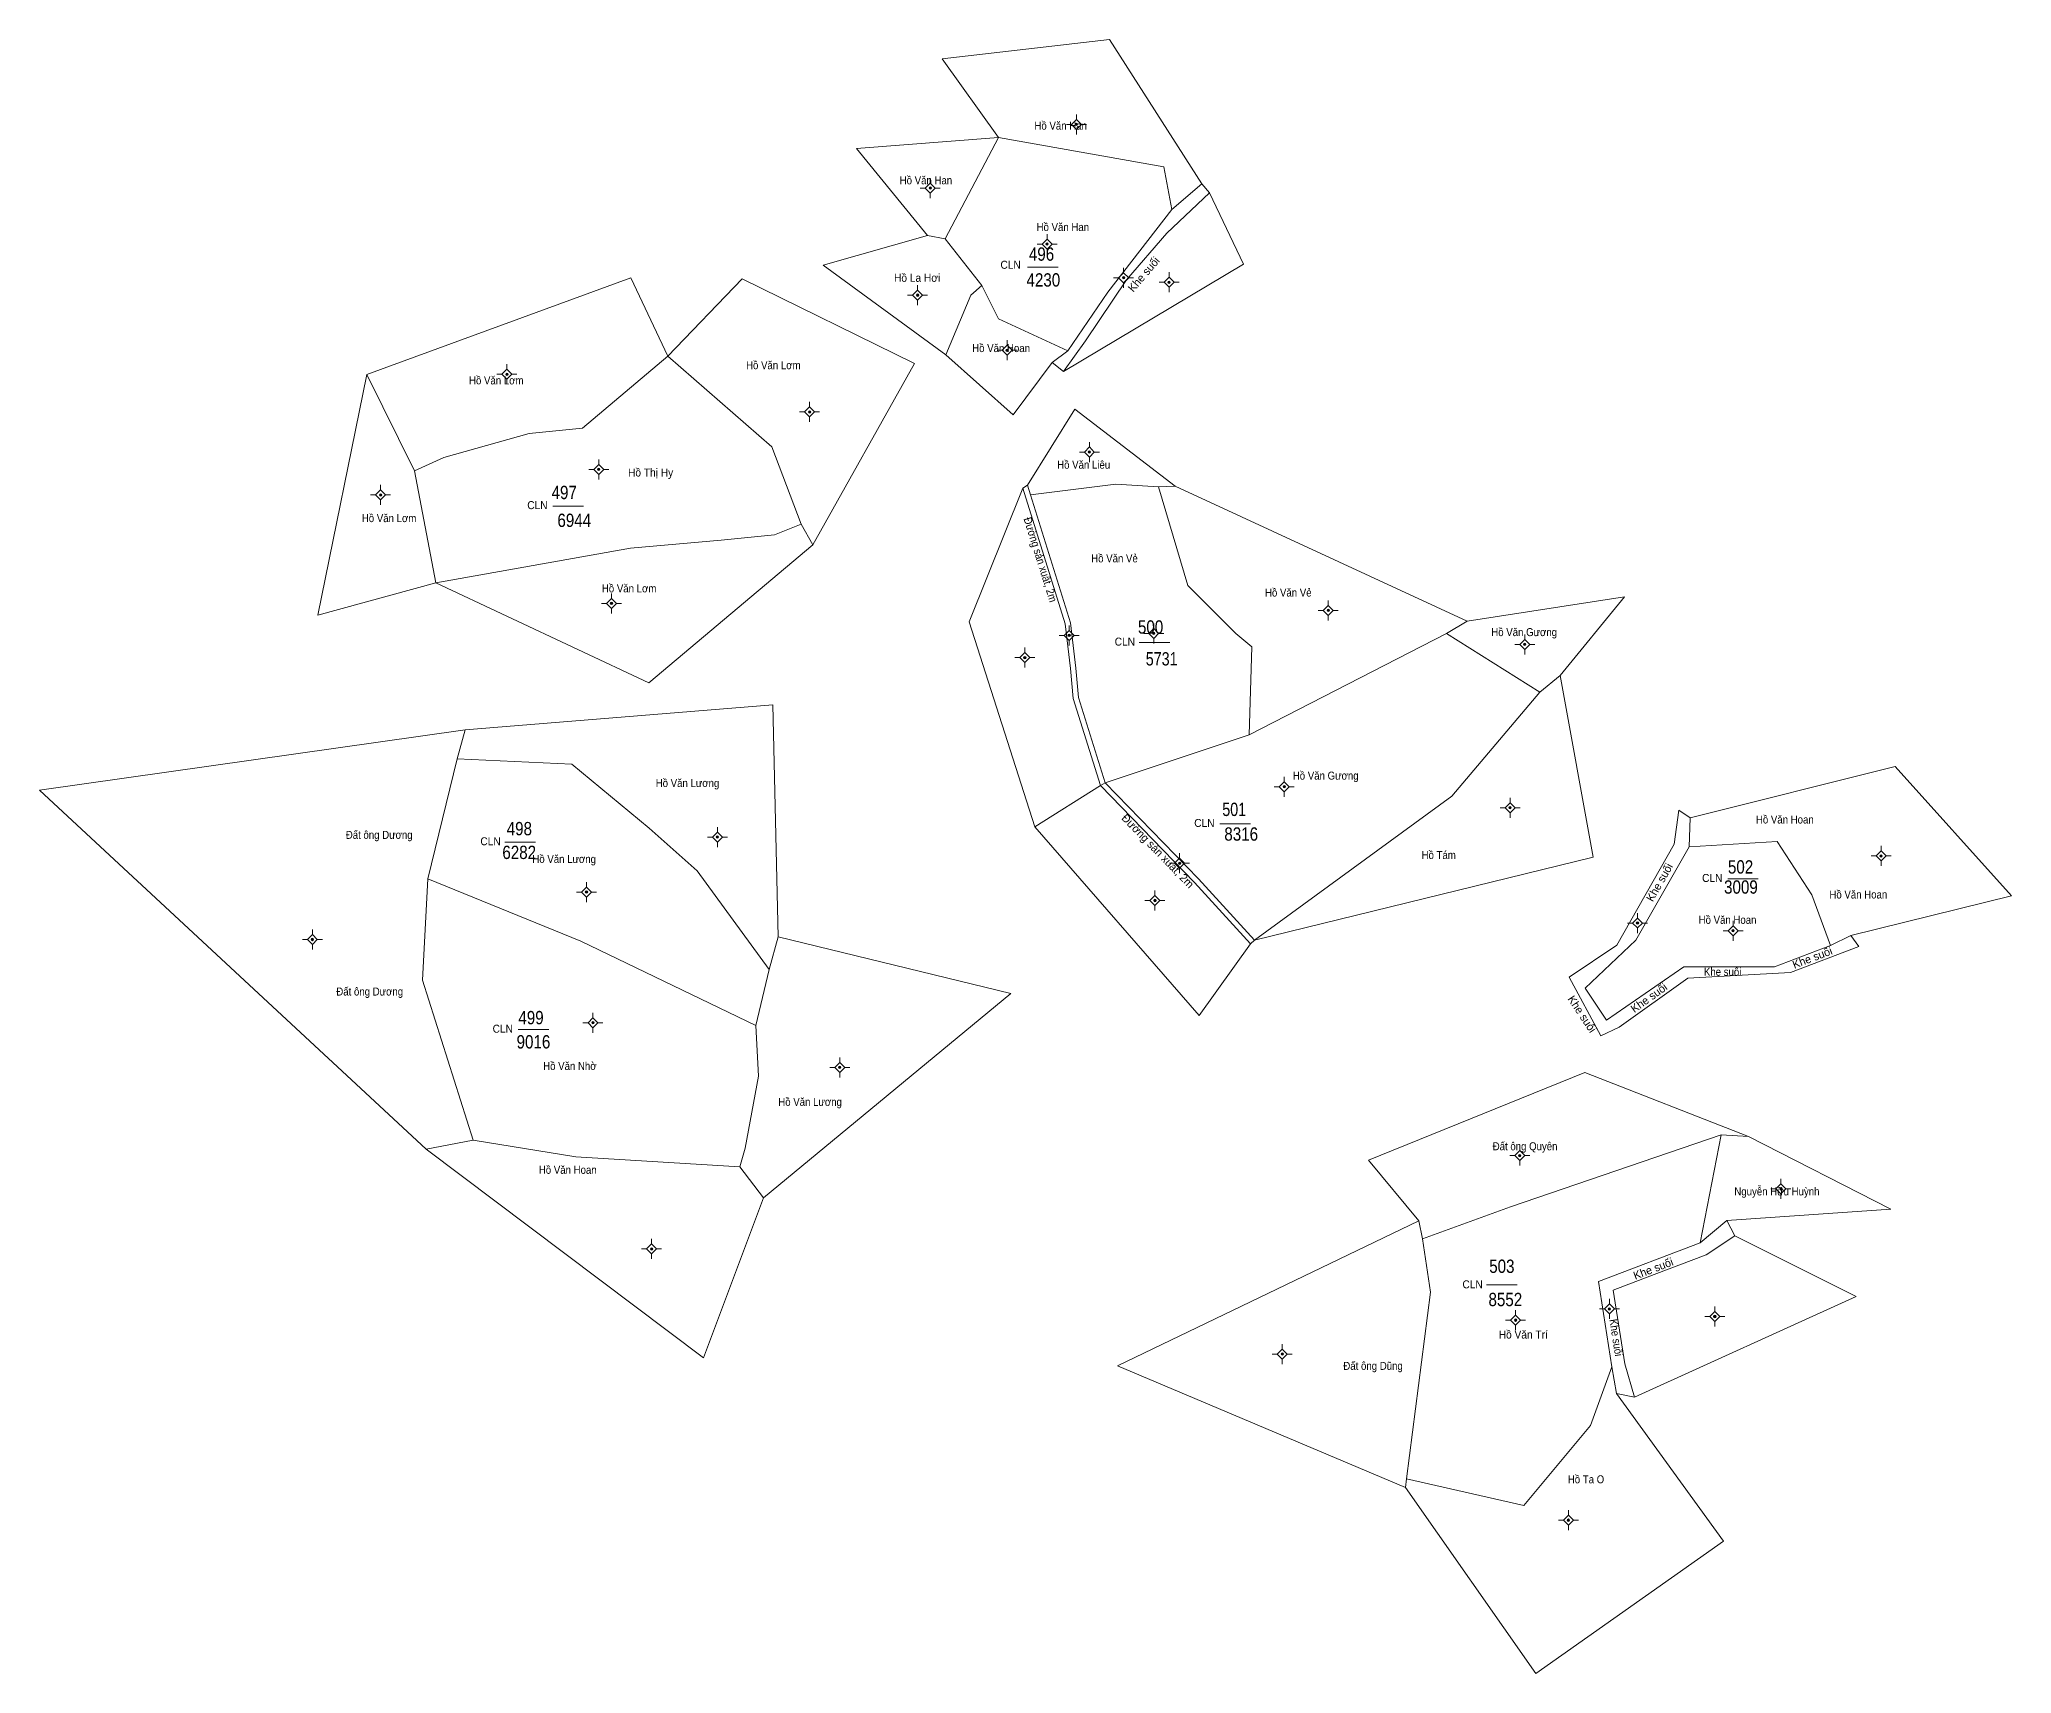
# Model space of a CAD drawing. Header units: metres. Extents: x 532111 to 533496, y 1849585 to 1850411.
# Drawn here: x 532111 to 532851, y 1849798 to 1850411 of the extents above; entities that cross this region are included whole.
import ezdxf
from ezdxf.enums import TextEntityAlignment as Align

# ---------------------------------------------------------------- set-up
doc = ezdxf.new("R2010")
doc.units = ezdxf.units.M
doc.header["$LTSCALE"] = 1.2
for name, color, linetype, lineweight in [('11', 7, 'Continuous', 13), ('6', 7, 'Continuous', 13), ('7', 7, 'Continuous', 13)]:
    doc.layers.add(name, color=color, linetype=linetype, lineweight=lineweight)
for name, color, linetype in [('2', 7, 'Continuous'), ('3', 7, 'Continuous'), ('4', 7, 'Continuous'), ('5', 7, 'Continuous'), ('63', 7, 'Continuous')]:
    doc.layers.add(name, color=color, linetype=linetype)

msp = doc.modelspace()

# ---------------------------------------------------------------- hatches: boundary and pattern name
at = {"layer": '11'}
for points in [[(532500.719, 1850378.86, 1), (532499.819, 1850378.86, 1)], [(532445.889, 1850355, 1), (532444.989, 1850355, 1)], [(532489.699, 1850334, 1), (532488.799, 1850334, 1)], [(532518.429, 1850321.36, 1), (532517.529, 1850321.36, 1)], [(532535.469, 1850319.67, 1), (532534.569, 1850319.67, 1)], [(532441.149, 1850314.83, 1), (532440.249, 1850314.83, 1)], [(532474.739, 1850294.17, 1), (532473.839, 1850294.17, 1)], [(532287.159, 1850285.16, 1), (532286.259, 1850285.16, 1)], [(532400.649, 1850271.06, 1), (532399.749, 1850271.06, 1)], [(532505.559, 1850256.02, 1), (532504.659, 1850256.02, 1)], [(532321.609, 1850249.5, 1), (532320.709, 1850249.5, 1)], [(532239.809, 1850239.95, 1), (532238.909, 1850239.95, 1)], [(532326.389, 1850199.24, 1), (532325.489, 1850199.24, 1)], [(532595.169, 1850196.62, 1), (532594.269, 1850196.62, 1)], [(532497.989, 1850187.26, 1), (532497.089, 1850187.26, 1)], [(532529.679, 1850188, 1), (532528.779, 1850188, 1)], [(532481.379, 1850178.94, 1), (532480.479, 1850178.94, 1)], [(532668.809, 1850183.87, 1), (532667.909, 1850183.87, 1)], [(532578.649, 1850130.5, 1), (532577.749, 1850130.5, 1)], [(532663.319, 1850122.63, 1), (532662.419, 1850122.63, 1)], [(532366.109, 1850111.63, 1), (532365.209, 1850111.63, 1)], [(532802.459, 1850104.57, 1), (532801.559, 1850104.57, 1)], [(532539.389, 1850101.82, 1), (532538.489, 1850101.82, 1)], [(532316.999, 1850091, 1), (532316.099, 1850091, 1)], [(532530.169, 1850087.85, 1), (532529.269, 1850087.85, 1)], [(532711.099, 1850079.41, 1), (532710.199, 1850079.41, 1)], [(532746.929, 1850076.5, 1), (532746.029, 1850076.5, 1)], [(532214.199, 1850073.24, 1), (532213.299, 1850073.24, 1)], [(532319.439, 1850042, 1), (532318.539, 1850042, 1)], [(532411.959, 1850025.27, 1), (532411.059, 1850025.27, 1)], [(532666.959, 1849992.18, 1), (532666.059, 1849992.18, 1)], [(532764.869, 1849979.74, 1), (532763.969, 1849979.74, 1)], [(532341.419, 1849957.2, 1), (532340.519, 1849957.2, 1)], [(532700.589, 1849934.7, 1), (532699.689, 1849934.7, 1)], [(532665.399, 1849930.5, 1), (532664.499, 1849930.5, 1)], [(532740.099, 1849931.86, 1), (532739.199, 1849931.86, 1)], [(532577.899, 1849917.77, 1), (532576.999, 1849917.77, 1)], [(532685.189, 1849855.49, 1), (532684.289, 1849855.49, 1)]]:
    msp.add_hatch(color=256, dxfattribs=at).paths.add_polyline_path(points)

# ---------------------------------------------------------------- linework, layer by layer
for p, q in [((532498.4, 1850378.86), (532496.52, 1850378.86)), ((532500.27, 1850382.61), (532500.27, 1850380.74)), ((532500.27, 1850376.98), (532500.27, 1850375.11)), ((532504.02, 1850378.86), (532502.14, 1850378.86)), ((532443.56, 1850355), (532441.69, 1850355)), ((532445.44, 1850358.75), (532445.44, 1850356.88)), ((532449.19, 1850355), (532447.31, 1850355)), ((532445.44, 1850353.12), (532445.44, 1850351.25)), ((532487.38, 1850334), (532485.5, 1850334)), ((532489.25, 1850337.75), (532489.25, 1850335.88)), ((532493, 1850334), (532491.12, 1850334)), ((532489.25, 1850332.12), (532489.25, 1850330.25)), ((532440.7, 1850318.58), (532440.7, 1850316.7)), ((532516.1, 1850321.36), (532514.23, 1850321.36)), ((532517.98, 1850325.11), (532517.98, 1850323.24)), ((532517.98, 1850319.48), (532517.98, 1850317.61)), ((532521.73, 1850321.36), (532519.86, 1850321.36)), ((532533.14, 1850319.67), (532531.27, 1850319.67)), ((532535.02, 1850323.42), (532535.02, 1850321.54)), ((532535.02, 1850317.8), (532535.02, 1850315.92)), ((532538.77, 1850319.67), (532536.9, 1850319.67)), ((532438.82, 1850314.83), (532436.95, 1850314.83)), ((532440.7, 1850312.96), (532440.7, 1850311.08)), ((532444.45, 1850314.83), (532442.57, 1850314.83)), ((532474.29, 1850297.92), (532474.29, 1850296.04)), ((532286.71, 1850288.91), (532286.71, 1850287.04)), ((532472.42, 1850294.17), (532470.54, 1850294.17)), ((532474.29, 1850292.3), (532474.29, 1850290.42)), ((532478.04, 1850294.17), (532476.16, 1850294.17)), ((532284.84, 1850285.16), (532282.96, 1850285.16)), ((532286.71, 1850283.28), (532286.71, 1850281.41)), ((532290.46, 1850285.16), (532288.58, 1850285.16)), ((532400.2, 1850274.81), (532400.2, 1850272.94)), ((532398.32, 1850271.06), (532396.45, 1850271.06)), ((532400.2, 1850269.18), (532400.2, 1850267.31)), ((532403.95, 1850271.06), (532402.07, 1850271.06)), ((532505.11, 1850259.77), (532505.11, 1850257.9)), ((532321.16, 1850253.25), (532321.16, 1850251.38)), ((532503.24, 1850256.02), (532501.36, 1850256.02)), ((532505.11, 1850254.14), (532505.11, 1850252.27)), ((532508.86, 1850256.02), (532506.98, 1850256.02)), ((532319.28, 1850249.5), (532317.41, 1850249.5)), ((532321.16, 1850247.62), (532321.16, 1850245.75)), ((532324.91, 1850249.5), (532323.04, 1850249.5)), ((532237.48, 1850239.95), (532235.61, 1850239.95)), ((532239.36, 1850243.7), (532239.36, 1850241.82)), ((532239.36, 1850238.08), (532239.36, 1850236.2)), ((532243.11, 1850239.95), (532241.24, 1850239.95)), ((532325.94, 1850202.99), (532325.94, 1850201.12)), ((532594.72, 1850200.37), (532594.72, 1850198.5)), ((532324.06, 1850199.24), (532322.19, 1850199.24)), ((532325.94, 1850197.36), (532325.94, 1850195.49)), ((532329.69, 1850199.24), (532327.81, 1850199.24)), ((532592.84, 1850196.62), (532590.97, 1850196.62)), ((532594.72, 1850194.74), (532594.72, 1850192.87)), ((532598.47, 1850196.62), (532596.6, 1850196.62)), ((532495.66, 1850187.26), (532493.79, 1850187.26)), ((532497.54, 1850191.01), (532497.54, 1850189.14)), ((532497.54, 1850185.38), (532497.54, 1850183.51)), ((532501.29, 1850187.26), (532499.42, 1850187.26)), ((532527.36, 1850188), (532525.48, 1850188)), ((532529.23, 1850191.75), (532529.23, 1850189.88)), ((532529.23, 1850186.12), (532529.23, 1850184.25)), ((532532.98, 1850188), (532531.1, 1850188)), ((532668.36, 1850187.62), (532668.36, 1850185.74)), ((532479.06, 1850178.94), (532477.18, 1850178.94)), ((532480.93, 1850182.69), (532480.93, 1850180.82)), ((532484.68, 1850178.94), (532482.81, 1850178.94)), ((532666.48, 1850183.87), (532664.61, 1850183.87)), ((532668.36, 1850182), (532668.36, 1850180.12)), ((532672.11, 1850183.87), (532670.24, 1850183.87)), ((532480.93, 1850177.06), (532480.93, 1850175.19)), ((532578.2, 1850134.25), (532578.2, 1850132.38)), ((532576.32, 1850130.5), (532574.45, 1850130.5)), ((532578.2, 1850128.62), (532578.2, 1850126.75)), ((532581.95, 1850130.5), (532580.07, 1850130.5)), ((532662.87, 1850126.38), (532662.87, 1850124.5)), ((532661, 1850122.63), (532659.12, 1850122.63)), ((532662.87, 1850120.76), (532662.87, 1850118.88)), ((532666.62, 1850122.63), (532664.74, 1850122.63)), ((532363.78, 1850111.63), (532361.91, 1850111.63)), ((532365.66, 1850115.38), (532365.66, 1850113.5)), ((532369.41, 1850111.63), (532367.54, 1850111.63)), ((532365.66, 1850109.76), (532365.66, 1850107.88)), ((532538.94, 1850105.57), (532538.94, 1850103.7)), ((532800.14, 1850104.57), (532798.26, 1850104.57)), ((532802.01, 1850108.32), (532802.01, 1850106.44)), ((532805.76, 1850104.57), (532803.88, 1850104.57)), ((532537.06, 1850101.82), (532535.19, 1850101.82)), ((532538.94, 1850099.94), (532538.94, 1850098.07)), ((532542.69, 1850101.82), (532540.81, 1850101.82)), ((532802.01, 1850102.7), (532802.01, 1850100.82)), ((532314.68, 1850091), (532312.8, 1850091)), ((532316.55, 1850094.75), (532316.55, 1850092.88)), ((532316.55, 1850089.12), (532316.55, 1850087.25)), ((532320.3, 1850091), (532318.43, 1850091)), ((532529.72, 1850091.6), (532529.72, 1850089.72)), ((532527.84, 1850087.85), (532525.97, 1850087.85)), ((532529.72, 1850085.98), (532529.72, 1850084.1)), ((532533.47, 1850087.85), (532531.6, 1850087.85)), ((532710.65, 1850083.16), (532710.65, 1850081.28)), ((532213.75, 1850076.99), (532213.75, 1850075.12)), ((532708.78, 1850079.41), (532706.9, 1850079.41)), ((532710.65, 1850077.54), (532710.65, 1850075.66)), ((532714.4, 1850079.41), (532712.52, 1850079.41)), ((532744.6, 1850076.5), (532742.73, 1850076.5)), ((532746.48, 1850080.25), (532746.48, 1850078.38)), ((532746.48, 1850074.62), (532746.48, 1850072.75)), ((532750.23, 1850076.5), (532748.36, 1850076.5)), ((532211.88, 1850073.24), (532210, 1850073.24)), ((532213.75, 1850071.36), (532213.75, 1850069.49)), ((532217.5, 1850073.24), (532215.62, 1850073.24)), ((532318.99, 1850045.75), (532318.99, 1850043.88)), ((532317.12, 1850042), (532315.24, 1850042)), ((532318.99, 1850040.12), (532318.99, 1850038.25)), ((532322.74, 1850042), (532320.86, 1850042)), ((532409.64, 1850025.27), (532407.76, 1850025.27)), ((532411.51, 1850029.02), (532411.51, 1850027.14)), ((532411.51, 1850023.4), (532411.51, 1850021.52)), ((532415.26, 1850025.27), (532413.38, 1850025.27)), ((532666.51, 1849995.93), (532666.51, 1849994.06)), ((532664.64, 1849992.18), (532662.76, 1849992.18)), ((532666.51, 1849990.3), (532666.51, 1849988.43)), ((532670.26, 1849992.18), (532668.38, 1849992.18)), ((532762.55, 1849979.74), (532760.67, 1849979.74)), ((532764.42, 1849983.49), (532764.42, 1849981.62)), ((532764.42, 1849977.86), (532764.42, 1849975.99)), ((532768.17, 1849979.74), (532766.3, 1849979.74)), ((532339.1, 1849957.2), (532337.22, 1849957.2)), ((532340.97, 1849960.95), (532340.97, 1849959.08)), ((532344.72, 1849957.2), (532342.84, 1849957.2)), ((532340.97, 1849955.32), (532340.97, 1849953.45)), ((532664.95, 1849934.25), (532664.95, 1849932.38)), ((532698.26, 1849934.7), (532696.39, 1849934.7)), ((532700.14, 1849938.45), (532700.14, 1849936.58)), ((532703.89, 1849934.7), (532702.02, 1849934.7)), ((532739.65, 1849935.61), (532739.65, 1849933.74)), ((532663.07, 1849930.5), (532661.2, 1849930.5)), ((532664.95, 1849928.62), (532664.95, 1849926.75)), ((532668.7, 1849930.5), (532666.82, 1849930.5)), ((532700.14, 1849932.82), (532700.14, 1849930.95)), ((532737.78, 1849931.86), (532735.9, 1849931.86)), ((532739.65, 1849929.98), (532739.65, 1849928.11)), ((532743.4, 1849931.86), (532741.52, 1849931.86)), ((532577.45, 1849921.52), (532577.45, 1849919.64)), ((532575.57, 1849917.77), (532573.7, 1849917.77)), ((532577.45, 1849915.9), (532577.45, 1849914.02)), ((532581.2, 1849917.77), (532579.32, 1849917.77)), ((532682.86, 1849855.49), (532680.99, 1849855.49)), ((532684.74, 1849859.24), (532684.74, 1849857.36)), ((532684.74, 1849853.62), (532684.74, 1849851.74)), ((532688.49, 1849855.49), (532686.62, 1849855.49))]:
    msp.add_line(p, q, dxfattribs=at)
for points in [[(532500.27, 1850380.74), (532498.4, 1850378.86), (532500.27, 1850376.98), (532502.14, 1850378.86)], [(532445.44, 1850356.88), (532443.56, 1850355), (532445.44, 1850353.12), (532447.31, 1850355)], [(532489.25, 1850335.88), (532487.38, 1850334), (532489.25, 1850332.12), (532491.12, 1850334)], [(532517.98, 1850323.24), (532516.1, 1850321.36), (532517.98, 1850319.48), (532519.86, 1850321.36)], [(532535.02, 1850321.54), (532533.14, 1850319.67), (532535.02, 1850317.8), (532536.9, 1850319.67)], [(532440.7, 1850316.7), (532438.82, 1850314.83), (532440.7, 1850312.96), (532442.57, 1850314.83)], [(532474.29, 1850296.04), (532472.42, 1850294.17), (532474.29, 1850292.3), (532476.16, 1850294.17)], [(532286.71, 1850287.04), (532284.84, 1850285.16), (532286.71, 1850283.28), (532288.58, 1850285.16)], [(532400.2, 1850272.94), (532398.32, 1850271.06), (532400.2, 1850269.18), (532402.07, 1850271.06)], [(532321.16, 1850251.38), (532319.28, 1850249.5), (532321.16, 1850247.62), (532323.04, 1850249.5)], [(532505.11, 1850257.9), (532503.24, 1850256.02), (532505.11, 1850254.14), (532506.98, 1850256.02)], [(532239.36, 1850241.82), (532237.48, 1850239.95), (532239.36, 1850238.08), (532241.24, 1850239.95)], [(532325.94, 1850201.12), (532324.06, 1850199.24), (532325.94, 1850197.36), (532327.81, 1850199.24)], [(532594.72, 1850198.5), (532592.84, 1850196.62), (532594.72, 1850194.74), (532596.6, 1850196.62)], [(532497.54, 1850189.14), (532495.66, 1850187.26), (532497.54, 1850185.38), (532499.42, 1850187.26)], [(532529.23, 1850189.88), (532527.36, 1850188), (532529.23, 1850186.12), (532531.1, 1850188)], [(532668.36, 1850185.74), (532666.48, 1850183.87), (532668.36, 1850182), (532670.24, 1850183.87)], [(532480.93, 1850180.82), (532479.06, 1850178.94), (532480.93, 1850177.06), (532482.81, 1850178.94)], [(532578.2, 1850132.38), (532576.32, 1850130.5), (532578.2, 1850128.62), (532580.07, 1850130.5)], [(532662.87, 1850124.5), (532661, 1850122.63), (532662.87, 1850120.76), (532664.74, 1850122.63)], [(532365.66, 1850113.5), (532363.78, 1850111.63), (532365.66, 1850109.76), (532367.54, 1850111.63)], [(532538.94, 1850103.7), (532537.06, 1850101.82), (532538.94, 1850099.94), (532540.81, 1850101.82)], [(532802.01, 1850106.44), (532800.14, 1850104.57), (532802.01, 1850102.7), (532803.88, 1850104.57)], [(532316.55, 1850092.88), (532314.68, 1850091), (532316.55, 1850089.12), (532318.43, 1850091)], [(532529.72, 1850089.72), (532527.84, 1850087.85), (532529.72, 1850085.98), (532531.6, 1850087.85)], [(532710.65, 1850081.28), (532708.78, 1850079.41), (532710.65, 1850077.54), (532712.52, 1850079.41)], [(532213.75, 1850075.12), (532211.88, 1850073.24), (532213.75, 1850071.36), (532215.62, 1850073.24)], [(532746.48, 1850078.38), (532744.6, 1850076.5), (532746.48, 1850074.62), (532748.36, 1850076.5)], [(532318.99, 1850043.88), (532317.12, 1850042), (532318.99, 1850040.12), (532320.86, 1850042)], [(532411.51, 1850027.14), (532409.64, 1850025.27), (532411.51, 1850023.4), (532413.38, 1850025.27)], [(532666.51, 1849994.06), (532664.64, 1849992.18), (532666.51, 1849990.3), (532668.38, 1849992.18)], [(532764.42, 1849981.62), (532762.55, 1849979.74), (532764.42, 1849977.86), (532766.3, 1849979.74)], [(532340.97, 1849959.08), (532339.1, 1849957.2), (532340.97, 1849955.32), (532342.84, 1849957.2)], [(532700.14, 1849936.58), (532698.26, 1849934.7), (532700.14, 1849932.82), (532702.02, 1849934.7)], [(532739.65, 1849933.74), (532737.78, 1849931.86), (532739.65, 1849929.98), (532741.52, 1849931.86)], [(532664.95, 1849932.38), (532663.07, 1849930.5), (532664.95, 1849928.62), (532666.82, 1849930.5)], [(532577.45, 1849919.64), (532575.57, 1849917.77), (532577.45, 1849915.9), (532579.32, 1849917.77)], [(532684.74, 1849857.36), (532682.86, 1849855.49), (532684.74, 1849853.62), (532686.62, 1849855.49)]]:
    msp.add_lwpolyline(points, close=True, dxfattribs=at)
for centre in [(532500.269, 1850378.86), (532445.439, 1850355), (532489.249, 1850334), (532517.979, 1850321.36), (532535.019, 1850319.67), (532440.699, 1850314.83), (532474.289, 1850294.17), (532286.709, 1850285.16), (532400.199, 1850271.06), (532505.109, 1850256.02), (532321.159, 1850249.5), (532239.359, 1850239.95), (532325.939, 1850199.24), (532594.719, 1850196.62), (532497.539, 1850187.26), (532529.229, 1850188), (532480.929, 1850178.94), (532668.359, 1850183.87), (532578.199, 1850130.5), (532662.869, 1850122.63), (532365.659, 1850111.63), (532802.009, 1850104.57), (532538.939, 1850101.82), (532316.549, 1850091), (532529.719, 1850087.85), (532710.649, 1850079.41), (532746.479, 1850076.5), (532213.749, 1850073.24), (532318.989, 1850042), (532411.509, 1850025.27), (532666.509, 1849992.18), (532764.419, 1849979.74), (532340.969, 1849957.2), (532700.139, 1849934.7), (532664.949, 1849930.5), (532739.649, 1849931.86), (532577.449, 1849917.77), (532684.739, 1849855.49)]:
    msp.add_circle(centre, 0.45, dxfattribs=at)
at = {"layer": '6'}
for p, q in [((532547.29, 1850356.58), (532536, 1850347)), ((532550.14, 1850353.19), (532547.29, 1850356.58)), ((532451, 1850336), (532444.46, 1850337.18)), ((532464.82, 1850318.4), (532460.64, 1850314.8)), ((532451.24, 1850292.48), (532460.64, 1850314.8)), ((532497, 1850294), (532491.17, 1850289.53)), ((532491.17, 1850289.53), (532495.44, 1850286.15)), ((532234.18, 1850285.03), (532252, 1850249)), ((532260, 1850207), (532252, 1850249)), ((532481.89, 1850243.57), (532480.14, 1850242.45)), ((532481.89, 1850243.57), (532483, 1850240)), ((532531, 1850243), (532537.34, 1850243.24)), ((532646.79, 1850192.58), (532537.34, 1850243.24)), ((532397, 1850229), (532401.46, 1850221.17)), ((532639, 1850188), (532646.79, 1850192.58)), ((532674, 1850166), (532681.69, 1850172.27)), ((532268, 1850141), (532271.02, 1850151.82)), ((532257, 1850096), (532268, 1850141)), ((532730.39, 1850118.89), (532726.13, 1850121.74)), ((532730, 1850108), (532730.39, 1850118.89)), ((532385, 1850062), (532388.4, 1850074.2)), ((532783, 1850071), (532790.68, 1850074.74)), ((532790.68, 1850074.74), (532793.7, 1850070.64)), ((532565.52, 1850071.65), (532567, 1850073)), ((532385, 1850062), (532380, 1850041)), ((532742, 1850000), (532734.15, 1849959.48)), ((532742, 1850000), (532752.26, 1849999.42)), ((532274, 1849998), (532256.39, 1849994.67)), ((532374, 1849988), (532382.97, 1849976.34)), ((532630, 1849961), (532628.67, 1849967.75)), ((532734.15, 1849959.48), (532744.11, 1849967.81)), ((532747.14, 1849962.13), (532744.11, 1849967.81)), ((532701, 1849913), (532702.76, 1849902.93)), ((532702.76, 1849902.93), (532709.59, 1849901.6)), ((532624, 1849871), (532623.72, 1849867.79))]:
    msp.add_line(p, q, dxfattribs=at)
for points in [[(532547.29, 1850356.58), (532512.62, 1850410.72), (532449.9, 1850403.46), (532471, 1850374)], [(532471, 1850374), (532417.77, 1850369.84), (532444.46, 1850337.18)], [(532471, 1850374), (532451, 1850336), (532464.82, 1850318.4)], [(532536, 1850347), (532533, 1850363), (532471, 1850374)], [(532495.44, 1850286.15), (532562.92, 1850326.48), (532550.14, 1850353.19)], [(532550.14, 1850353.19), (532534.13, 1850338.06), (532519.1, 1850320.52), (532503.62, 1850297.72), (532495.44, 1850286.15)], [(532497, 1850294), (532512, 1850316), (532536, 1850347)], [(532444.46, 1850337.18), (532405.35, 1850326.1), (532451.24, 1850292.48)], [(532347, 1850292), (532333.24, 1850321.32), (532234.18, 1850285.03)], [(532401.46, 1850221.17), (532439.57, 1850289.24), (532374.94, 1850320.95), (532347, 1850292)], [(532464.82, 1850318.4), (532471, 1850306), (532497, 1850294)], [(532252, 1850249), (532263, 1850254), (532295, 1850263), (532315, 1850265), (532347, 1850292)], [(532397, 1850229), (532386, 1850258), (532347, 1850292)], [(532451.24, 1850292.48), (532476.49, 1850269.94), (532491.17, 1850289.53)], [(532234.18, 1850285.03), (532215.82, 1850194.88), (532260, 1850207)], [(532537.34, 1850243.24), (532499.61, 1850272.04), (532481.89, 1850243.57)], [(532483, 1850240), (532515, 1850244), (532531, 1850243)], [(532480.14, 1850242.45), (532460.03, 1850192.4), (532484.7, 1850115.43)], [(532480.14, 1850242.45), (532496.03, 1850191.58), (532498.01, 1850174.79), (532499.03, 1850163.61), (532509.24, 1850130.95)], [(532483, 1850240), (532498, 1850192), (532500, 1850175), (532501, 1850164), (532511, 1850132)], [(532531, 1850243), (532542, 1850206), (532560, 1850188), (532566, 1850183), (532565, 1850150)], [(532397, 1850229), (532387, 1850225), (532367, 1850223), (532333, 1850220), (532260, 1850207)], [(532260, 1850207), (532339.94, 1850169.48), (532401.46, 1850221.17)], [(532681.69, 1850172.27), (532705.77, 1850201.75), (532646.79, 1850192.58)], [(532511, 1850132), (532565, 1850150), (532639, 1850188), (532674, 1850166)], [(532567, 1850073), (532694.09, 1850104.16), (532681.69, 1850172.27)], [(532674, 1850166), (532641, 1850127), (532567, 1850073)], [(532388.4, 1850074.2), (532386.42, 1850161.26), (532271.02, 1850151.82)], [(532271.02, 1850151.82), (532111.42, 1850129.18), (532256.39, 1849994.67)], [(532268, 1850141), (532311, 1850139), (532340, 1850115), (532358, 1850099), (532385, 1850062)], [(532730.39, 1850118.89), (532807.32, 1850138.15), (532850.92, 1850089.64), (532790.68, 1850074.74)], [(532484.7, 1850115.43), (532509.24, 1850130.95), (532511, 1850132)], [(532565.52, 1850071.65), (532544.54, 1850094.63), (532509.24, 1850130.95)], [(532511, 1850132), (532546, 1850096), (532567, 1850073)], [(532726.13, 1850121.74), (532724.35, 1850108.92), (532702.92, 1850071.09), (532684.99, 1850059.13), (532696.87, 1850037.09), (532703.81, 1850040.3), (532729.5, 1850058.72), (532768.09, 1850060.85), (532793.7, 1850070.64)], [(532484.7, 1850115.43), (532546.28, 1850044.76), (532565.52, 1850071.65)], [(532730, 1850108), (532710, 1850073), (532691, 1850055), (532699, 1850043), (532728, 1850063), (532762, 1850063), (532783, 1850071)], [(532730, 1850108), (532763, 1850110), (532776, 1850090), (532783, 1850071)], [(532274, 1849998), (532255, 1850058), (532257, 1850096)], [(532380, 1850041), (532314.42, 1850072.61), (532257, 1850096)], [(532382.97, 1849976.34), (532475.72, 1850052.96), (532388.4, 1850074.2)], [(532380, 1850041), (532381, 1850022), (532376, 1849995), (532374, 1849988)], [(532752.26, 1849999.42), (532690.86, 1850023.36), (532609.78, 1849990.51), (532628.67, 1849967.75)], [(532630, 1849961), (532663, 1849973), (532742, 1850000)], [(532256.39, 1849994.67), (532360.4, 1849916.4), (532382.97, 1849976.34)], [(532374, 1849988), (532312.56, 1849991.7), (532274, 1849998)], [(532744.11, 1849967.81), (532805.6, 1849972.17), (532752.26, 1849999.42)], [(532628.67, 1849967.75), (532515.69, 1849913.34), (532623.72, 1849867.79)], [(532624, 1849871), (532633, 1849941), (532630, 1849961)], [(532734.15, 1849959.48), (532696, 1849945), (532701, 1849913)], [(532747.14, 1849962.13), (532736.45, 1849955.01), (532716.85, 1849947.57), (532701.57, 1849941.76), (532705.89, 1849914.1), (532709.59, 1849901.6)], [(532709.59, 1849901.6), (532792.6, 1849939.32), (532747.14, 1849962.13)], [(532701, 1849913), (532693, 1849891), (532668, 1849861), (532624, 1849871)], [(532623.72, 1849867.79), (532672.5, 1849797.98), (532742.88, 1849847.64), (532702.76, 1849902.93)]]:
    msp.add_lwpolyline(points, dxfattribs=at)
at = {"layer": '7'}
for p, q in [((532481.96, 1850325.32), (532493.43, 1850325.32)), ((532303.95, 1850235.75), (532315.42, 1850235.75)), ((532523.83, 1850184.58), (532535.3, 1850184.58)), ((532554.04, 1850116.6), (532565.51, 1850116.6)), ((532285.98, 1850109.71), (532297.45, 1850109.71)), ((532744.47, 1850095.98), (532755.94, 1850095.98)), ((532290.95, 1850039.43), (532302.42, 1850039.43)), ((532654.04, 1849943.78), (532665.51, 1849943.78))]:
    msp.add_line(p, q, dxfattribs=at)

# ---------------------------------------------------------------- texts
at = {"layer": '2'}
for s, width, p in [('Hồ Văn Han', 0.9, (532494.365, 1850376.89)), ('Hồ Văn Han', 0.9, (532443.835, 1850356.41)), ('Hồ Văn Han', 0.9, (532495.165, 1850338.87)), ('Hồ La Hơi', 0.95, (532440.535, 1850319.84)), ('Hồ Văn Hoan', 0.9, (532472.025, 1850293.49)), ('Hồ Văn Lơm', 0.9, (532386.605, 1850287.07)), ('Hồ Văn Lơm', 0.9, (532282.725, 1850281.37)), ('Hồ Văn Liêu', 0.9, (532502.985, 1850249.76)), ('Hồ Thị Hy', 0.95, (532340.605, 1850246.83)), ('Hồ Văn Lơm', 0.9, (532242.525, 1850229.73)), ('Hồ Văn Vẻ', 0.9, (532514.54, 1850214.65)), ('Hồ Văn Lơm', 0.9, (532332.535, 1850203.38)), ('Hồ Văn Vẻ', 0.9, (532579.71, 1850201.82)), ('Hồ Văn Gương', 0.9, (532668.16, 1850186.99)), ('Hồ Văn Lương', 0.9, (532354.435, 1850130.39)), ('Hồ Văn Gương', 0.9, (532593.74, 1850133.17)), ('Hồ Văn Hoan', 0.9, (532765.895, 1850116.72)), ('Đất ông Dương', 0.9, (532238.825, 1850110.97)), ('Hồ Văn Lương', 0.9, (532308.185, 1850101.91)), ('Hồ Tám', 0.9, (532636.11, 1850103.4)), ('Hồ Văn Hoan', 0.9, (532793.465, 1850088.6)), ('Hồ Văn Hoan', 0.9, (532744.425, 1850079.11)), ('Khe suối', 0.9, (532742.58, 1850059.62)), ('Đất ông Dương', 0.9, (532235.265, 1850052.22)), ('Hồ Văn Nhờ', 0.9, (532310.33, 1850024.29)), ('Hồ Văn Lương', 0.9, (532400.395, 1850010.83)), ('Đất ông Quyên', 0.9, (532668.505, 1849994.2)), ('Hồ Văn Hoan', 0.9, (532309.525, 1849985.37)), ('Nguyễn Hữu Huỳnh', 0.9, (532762.935, 1849977.27)), ('Hồ Văn Trí', 0.95, (532667.83, 1849923.6)), ('Đất ông Dũng', 0.9, (532611.5, 1849911.86)), ('Hồ Ta O', 0.9, (532691.355, 1849869.32))]:
    msp.add_text(s, height=3, dxfattribs=dict(at, width=width)).set_placement(p, align=Align.CENTER)
for s, rotation, p in [('Khe suối', 49.407, (532526.656, 1850321.654)), ('Đường sản xuất, 2m', 314.184, (532529.717, 1850105.365)), ('Khe suối', 60.255, (532720.229, 1850093.916)), ('Khe suối', 20.92, (532776.754, 1850065.017)), ('Khe suối', 303.69, (532688.605, 1850044.442)), ('Khe suối', 35.641, (532715.816, 1850050.144)), ('Khe suối', 20.819, (532717.097, 1849948.403))]:
    msp.add_text(s, height=3, rotation=rotation, dxfattribs=at).set_placement(p, align=Align.CENTER)
at = {"layer": '2', "width": 0.9}
for s, rotation, p in [('Đường sản xuất, 2m', 287.347, (532485.347, 1850215.212)), ('Khe suối', 278.877, (532701.173, 1849923.741))]:
    msp.add_text(s, height=3, rotation=rotation, dxfattribs=at).set_placement(p, align=Align.CENTER)
at = {"layer": '3', "width": 0.95}
for p in [(532475.59, 1850324.73), (532298.16, 1850234.6), (532518.42, 1850183.42), (532548.25, 1850115.43), (532280.57, 1850108.56), (532738.69, 1850094.81), (532285.16, 1850038.28), (532648.83, 1849942.42)]:
    msp.add_text('CLN', height=3, dxfattribs=at).set_placement(p, align=Align.CENTER)
at = {"layer": '4'}
for s, width, p in [('496', 0.85, (532487.18, 1850327.74)), ('497', 0.85, (532308.195, 1850238.35)), ('500', 0.85, (532528.075, 1850187.91)), ('501', 0.8, (532559.425, 1850119.53)), ('498', 0.85, (532291.365, 1850112.3)), ('502', 0.85, (532749.305, 1850097.95)), ('499', 0.85, (532295.745, 1850041.43)), ('503', 0.85, (532659.8, 1849948.21))]:
    msp.add_text(s, height=5, dxfattribs=dict(at, width=width)).set_placement(p, align=Align.CENTER)
at = {"layer": '5'}
for s, width, p in [('4230', 0.85, (532487.87, 1850318.05)), ('6944', 0.85, (532311.97, 1850227.91)), ('5731', 0.8, (532532.23, 1850175.97)), ('8316', 0.85, (532562.055, 1850110.28)), ('6282', 0.85, (532291.32, 1850103.4)), ('3009', 0.85, (532749.44, 1850090.41)), ('9016', 0.85, (532296.665, 1850032.36)), ('8552', 0.85, (532661.1, 1849935.74))]:
    msp.add_text(s, height=5, dxfattribs=dict(at, width=width)).set_placement(p, align=Align.CENTER)
at = {"layer": '63'}
msp.add_text('D', height=0.01, dxfattribs=at).set_placement((532623.435, 1849864.58), align=Align.CENTER)

doc.saveas('drawing.dxf')
